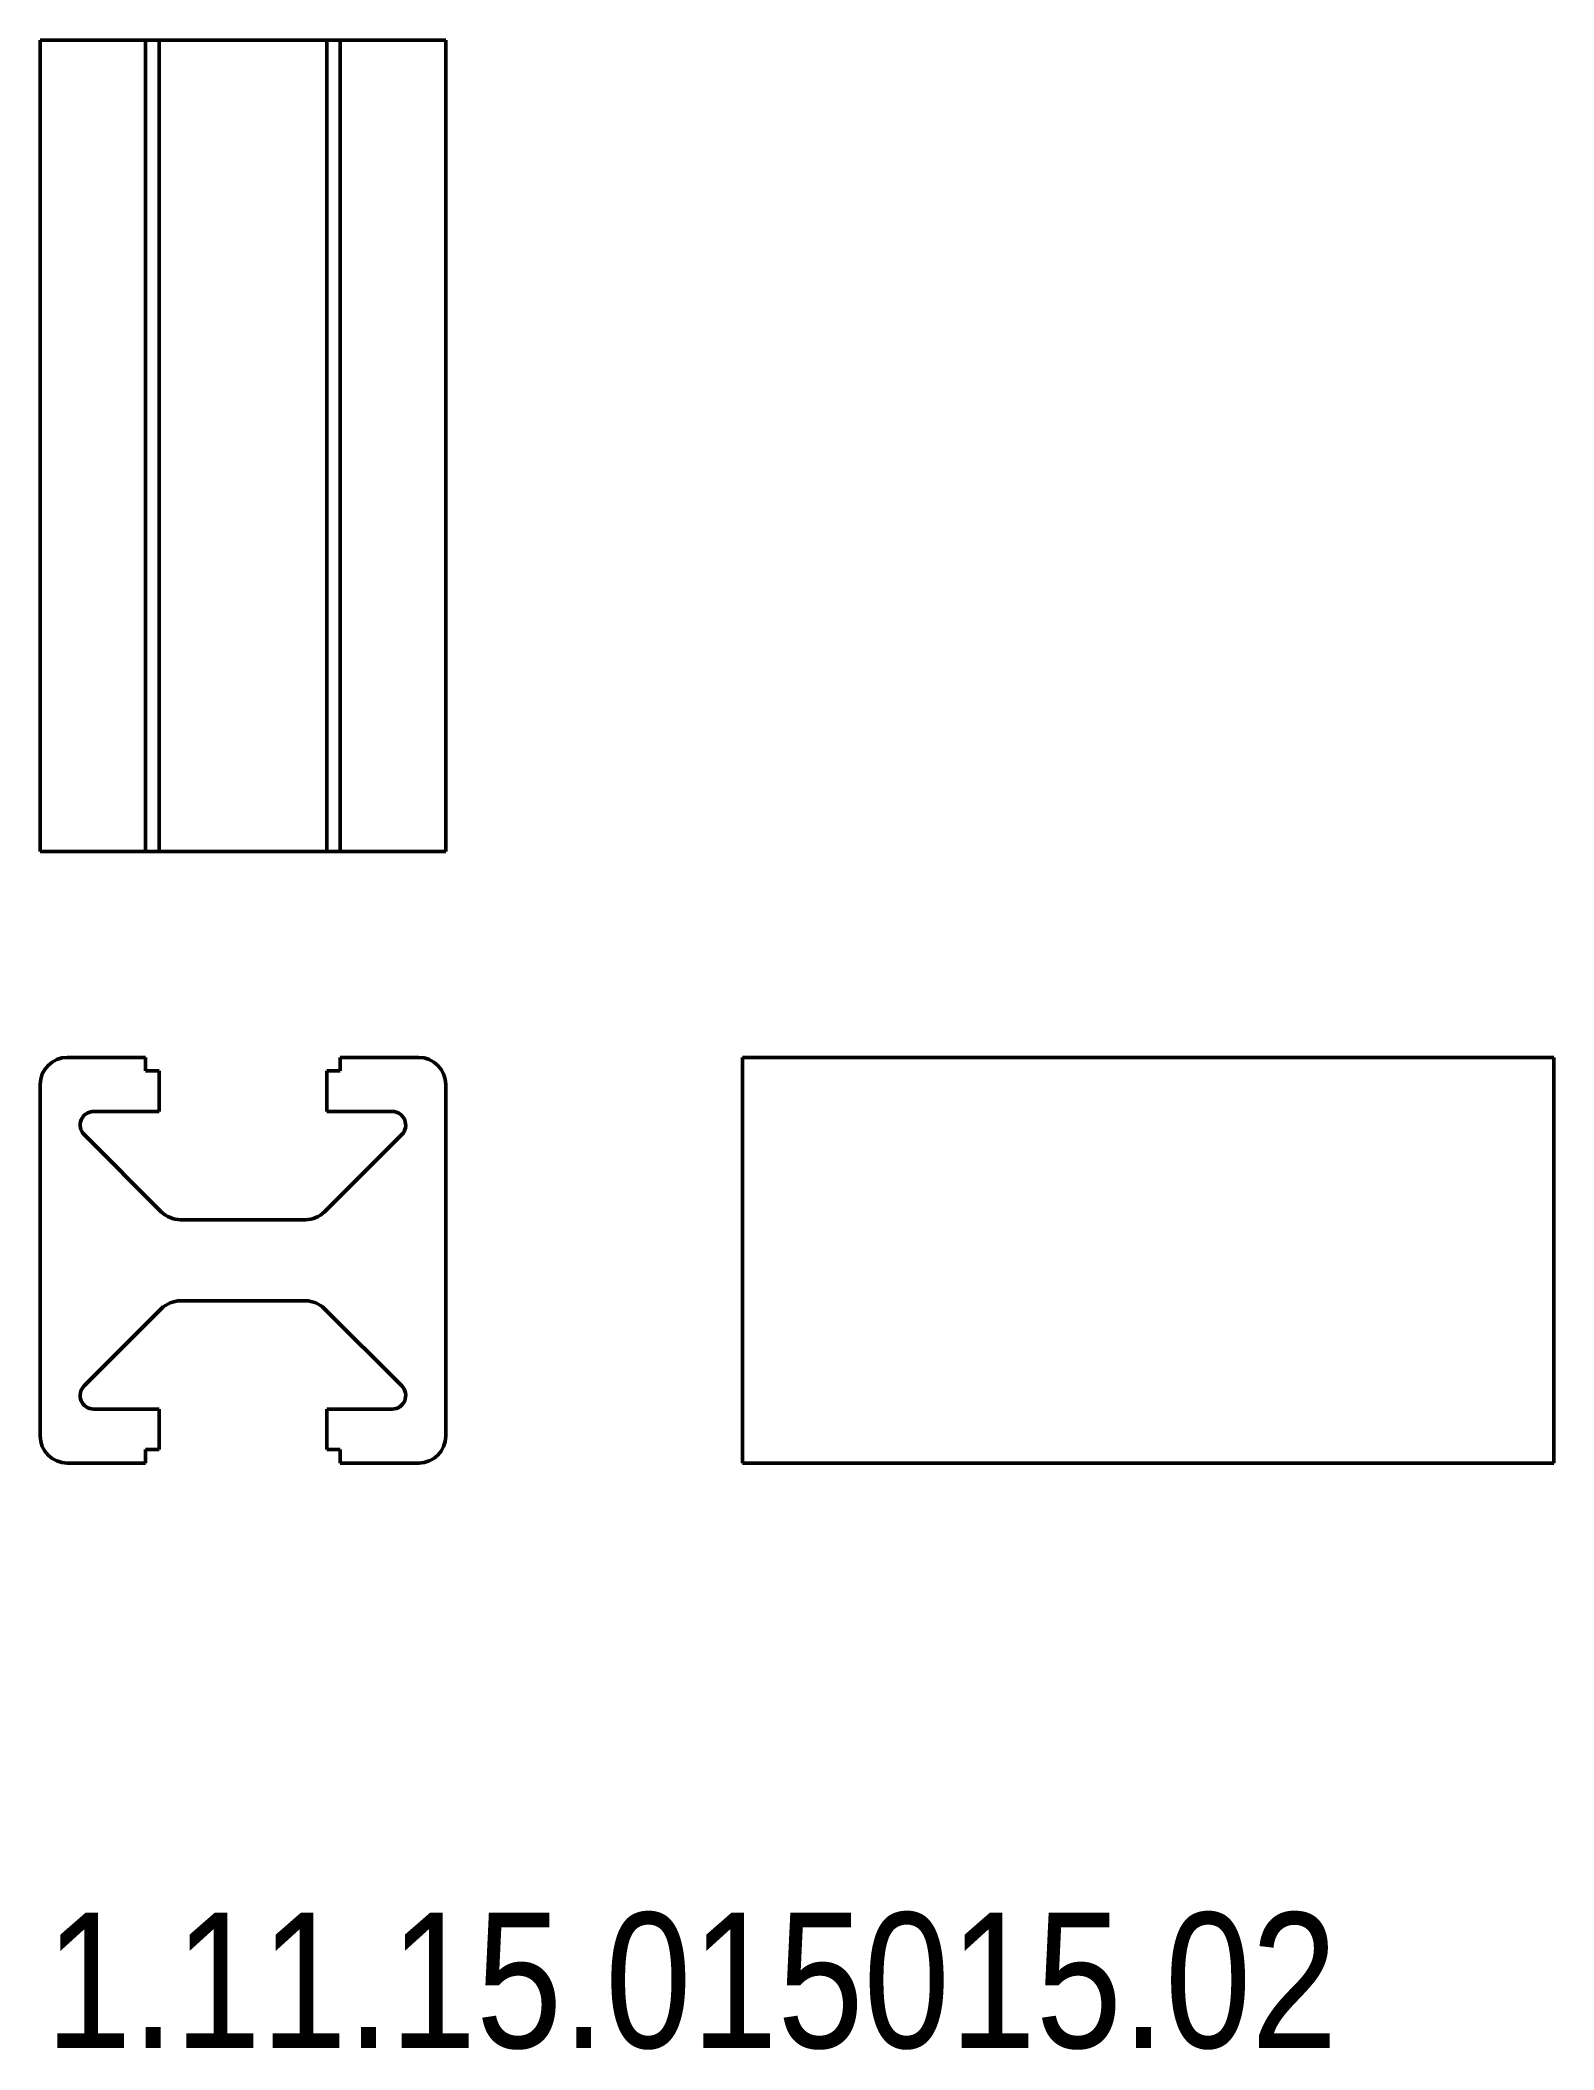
# Model space of a CAD drawing. Header units: millimetres. Extents: x 1.4 to 57.4, y 2 to 76.3.
import ezdxf

# ---------------------------------------------------------------- set-up
doc = ezdxf.new("R2010")
doc.units = ezdxf.units.MM
doc.layers.add('AM_6', color=2, linetype='Continuous', lineweight=35)
doc.layers.add('AM_VIS', color=7, linetype='Continuous', lineweight=50)
doc.layers.add('FRAME070', color=5, linetype='Continuous')
doc.styles.add('ISOCP', font='ARIALN.TTF')

# ---------------------------------------------------------------- blocks, each defined once
blk = doc.blocks.new('1')
at = {"layer": 'AM_VIS', "lineweight": 50}
for p, q in [((-758.253, 1388.267), (-755.353, 1388.267)), ((-755.353, 1388.267), (-755.353, 1387.767)), ((-748.153, 1387.767), (-748.153, 1388.267)), ((-748.153, 1388.267), (-745.253, 1388.267)), ((-759.253, 1374.267), (-759.253, 1387.267)), ((-755.353, 1387.767), (-754.853, 1387.767)), ((-754.853, 1387.767), (-754.853, 1386.267)), ((-748.653, 1386.267), (-748.653, 1387.767)), ((-748.653, 1387.767), (-748.153, 1387.767)), ((-744.253, 1387.267), (-744.253, 1374.267)), ((-754.853, 1386.267), (-757.273, 1386.267)), ((-746.233, 1386.267), (-748.653, 1386.267)), ((-757.627, 1385.414), (-754.773, 1382.56)), ((-748.733, 1382.56), (-745.879, 1385.414)), ((-754.066, 1382.267), (-749.44, 1382.267)), ((-749.44, 1379.267), (-754.066, 1379.267)), ((-754.773, 1378.974), (-757.627, 1376.121)), ((-745.879, 1376.121), (-748.733, 1378.974)), ((-757.273, 1375.267), (-754.853, 1375.267)), ((-754.853, 1375.267), (-754.853, 1373.767)), ((-748.653, 1373.767), (-748.653, 1375.267)), ((-748.653, 1375.267), (-746.233, 1375.267)), ((-755.353, 1373.267), (-758.253, 1373.267)), ((-754.853, 1373.767), (-755.353, 1373.767)), ((-755.353, 1373.767), (-755.353, 1373.267)), ((-748.153, 1373.767), (-748.653, 1373.767)), ((-748.153, 1373.267), (-748.153, 1373.767)), ((-745.253, 1373.267), (-748.153, 1373.267))]:
    blk.add_line(p, q, dxfattribs=at)
for centre, radius, start, end in [((-758.253, 1387.267), 1, 90, 180), ((-745.253, 1387.267), 1, 0, 90), ((-757.273, 1385.767), 0.5, 90, 225), ((-746.233, 1385.767), 0.5, 315, 90), ((-754.066, 1383.267), 1, 225, 270), ((-749.44, 1383.267), 1, 270, 315), ((-754.066, 1378.267), 1, 90, 135), ((-749.44, 1378.267), 1, 45, 90), ((-757.273, 1375.767), 0.5, 135, 270), ((-746.233, 1375.767), 0.5, 270, 45), ((-758.253, 1374.267), 1, 180, 270), ((-745.253, 1374.267), 1, 270, 0)]:
    blk.add_arc(centre, radius, start, end, dxfattribs=at)
blk = doc.blocks.new('2')
at = {"layer": 'AM_VIS', "lineweight": 50}
for p, q in [((-703.272, 1388.267), (-733.272, 1388.267)), ((-733.272, 1388.267), (-733.272, 1373.267)), ((-703.272, 1373.267), (-703.272, 1388.267)), ((-733.272, 1373.267), (-703.272, 1373.267))]:
    blk.add_line(p, q, dxfattribs=at)

msp = doc.modelspace()

# ---------------------------------------------------------------- linework, layer by layer
at = {"layer": 'AM_VIS', "lineweight": 50}
for p, q in [((16.374, 76.291), (1.374, 76.291)), ((1.374, 76.291), (1.374, 46.291)), ((5.274, 46.291), (5.274, 76.291)), ((5.774, 46.291), (5.774, 76.291)), ((11.974, 46.291), (11.974, 76.291)), ((12.474, 46.291), (12.474, 76.291)), ((16.374, 46.291), (16.374, 76.291)), ((1.374, 46.291), (16.374, 46.291))]:
    msp.add_line(p, q, dxfattribs=at)

# ---------------------------------------------------------------- block references
at = {"layer": 'AM_6'}
for name in ['1', '2']:
    msp.add_blockref(name, (760.627, -1349.586), dxfattribs=at)

# ---------------------------------------------------------------- texts
at = {"layer": 'FRAME070', "insert": (1.57, 7.06), "char_height": 5, "width": 74.82532, "attachment_point": 1, "style": 'ISOCP'}
msp.add_mtext('1.11.15.015015.02', dxfattribs=at)

doc.saveas('drawing.dxf')
